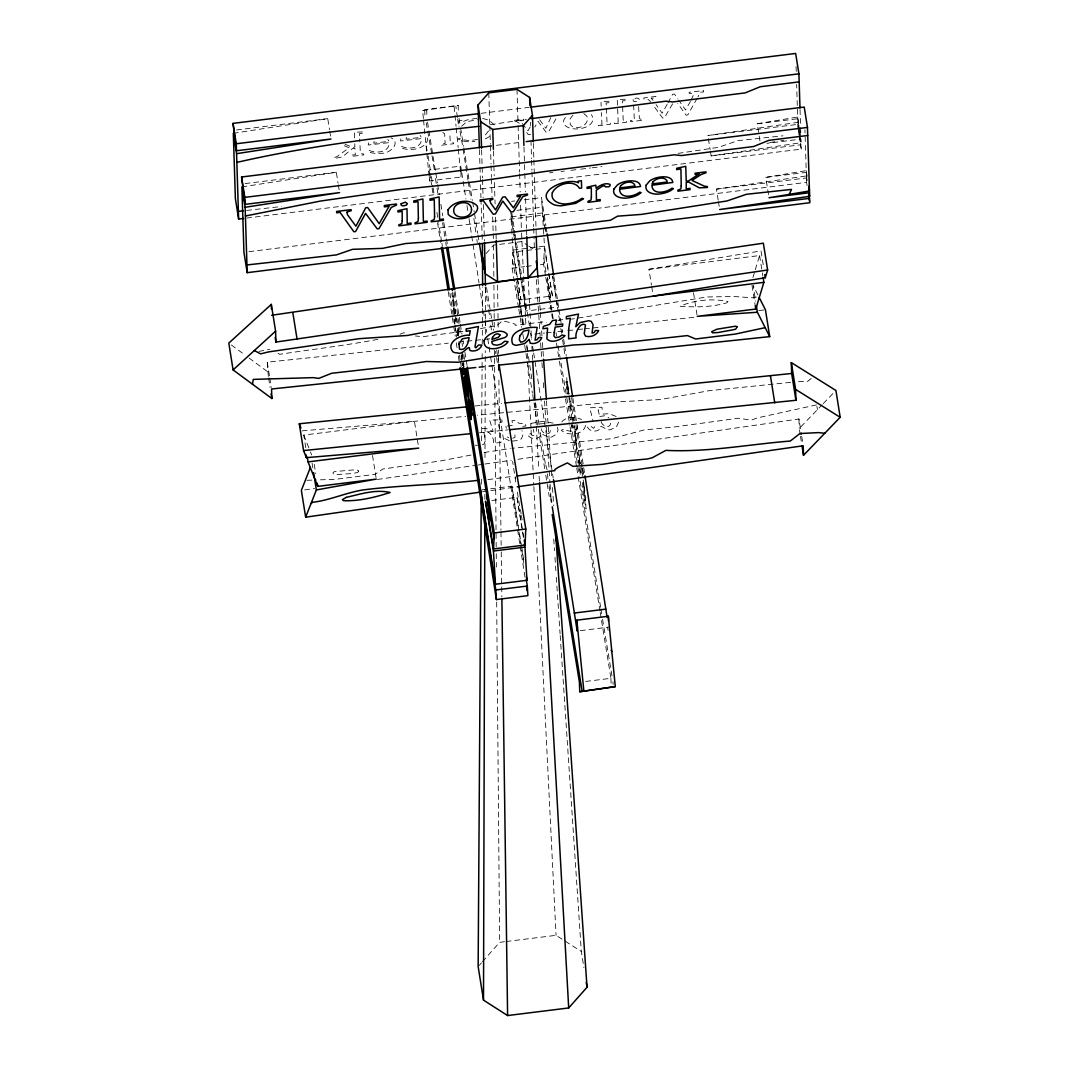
<?xml version="1.0" encoding="UTF-8"?>
<svg xmlns="http://www.w3.org/2000/svg" width="1069" height="1069" viewBox="0 0 1069 1069"><rect width="100%" height="100%" fill="white"/><g stroke="black" fill="none" stroke-linecap="round" stroke-linejoin="round"><path stroke-width="0.75" stroke-dasharray="5 3.75" d="M484.885 499.37L484.912 489.348M484.992 457.626L485.286 350.792M485.326 334.103L485.366 320.753M485.379 319.083L485.46 287.361M481.331 484.23L481.384 475.879M481.611 440.829L482.079 369.059M482.092 367.389L482.199 350.699M482.253 344.031L482.373 324.001M482.386 322.33L482.627 287.28M518.532 307.591L512.118 268.159L512.879 252.164L544.375 248.249L552.419 295.939L520.924 299.854L517.316 278.474M545.497 275.735L543.627 264.243L544.375 248.249M585.505 425.409C583.741 435.23 567.626 436.366 561.292 430.206L564.552 428.95C567.893 431.956 574.547 432.09 577.126 428.068L577.434 425.943L571.274 426.05M610.613 423.097C610.225 429.644 601.072 425.662 600.952 420.772M368.551 142.885L368.204 145.023L389.196 142.605C389.544 152.413 376.248 153.655 369.46 150.462L368.043 151.277L370.702 152.533A16.73 8.712 -9.1 0 0 381.098 153.255C389.009 154.23 401.784 143.259 391 137.727M400.862 138.863L400.514 141.001L421.507 138.582C421.854 148.404 408.558 149.647 401.77 146.44L400.354 147.255L403.013 148.524A16.73 8.712 -9.1 0 0 413.409 149.232C420.023 149.313 432.157 142.551 425.649 135.188M618.617 422.135L616.572 426.691A7.229 3.768 -9.1 0 1 612.109 428.803C607.646 433.266 598.774 421.533 600.003 428.816C596.783 432.397 589.58 431.756 587.509 427.092L590.716 426.197L593.616 428.308L594.471 427.293L593.776 424.152M374.123 141.375L373.776 143.193L388.982 141.295L387.847 139.411M406.434 137.367L406.086 139.17L421.293 137.286L420.157 135.402M752.923 277.539L754.834 271.259M755.302 269.682L759.605 255.544L648.936 269.308L651.449 285.076M561.773 421.881C566.102 416.362 575.656 416.696 581.589 419.529M691.109 100.112L693.674 94.406L692.632 93.364L689.158 93.35L689.117 92.308L703.616 90.518L703.656 91.894L700.315 92.255L697.95 96.851M667.911 102.958L672.615 94.299L674.512 94.059L677.906 98.963M690.427 101.381L685.55 109.933L678.721 100.152M667.136 104.334L662.139 113.22L656.099 104.615M697.162 98.241L687.795 114.931L686.071 115.158L677.799 103.493M555.907 118.966L548.477 132.035L546.206 132.315L538.081 121.372L534.781 127.091M488.533 130.952L484.551 135.937M530.237 126.85L527.966 130.752L520.122 120.85L523.583 120.516L523.543 119.22L513.16 120.516L513.2 121.465L516.3 121.452L519.293 123.202M672.601 103.813L664.437 117.844L662.646 118.071L654.575 107.141M461.634 126.262L466.725 121.692L477.469 119.728M565.434 117.47L563.978 119.581A17.719 9.233 -9.1 0 0 565.701 125.942C573.612 132.85 598.894 127.385 591.438 114.61M486.048 253.594L493.557 245.108L521.766 241.607L527.378 245.202M479.233 965.374L481.371 962.955M482.453 961.739L499.637 942.337L504.474 941.736M800.24 434.789L799.238 428.482L822.168 404.737M823.304 403.547L835.918 390.479M572.957 115.064L570.111 118.913L570.245 124.445C575.282 131.981 590.716 125.233 586.801 116.133L583.781 113.514M811.224 378.479L807.643 381.392L796.712 381.727M489.415 136.551L487.517 137.727A19.242 10.022 -9.1 0 1 485.366 138.81M482.36 444.811L484.043 443.956L485.192 441.163L483.829 431.756C489.602 429.885 494.426 438.196 493.517 443.301L501.04 442.366L500.386 432.758L497.994 422.415L502.109 422.001L501.802 419.663L489.669 420.237C496.591 442.125 492.114 424.38 479.754 429.404M399.953 334.29L403.828 332.74L406.674 333.408M423.404 118.565L422.602 110.575L426.678 109.359L458.187 105.443L458.441 113.367M422.602 110.575L458.187 105.443M599.736 416.469L604.854 415.747L608.862 417.738M512.706 438.263L514.977 437.395L514.884 432.357M816.489 404.897L757.066 417.966L751.387 420.117L738.305 418.246L673.777 427.039L643.738 430.019L612.136 438.637L511.931 448.312M539.805 423.858L545.297 423.565M477.536 139.304L473.326 140.146A17.652 9.193 -9.1 0 1 462.209 139.424L459.443 138.235L457.906 139.09L465.95 141.696L474.93 141.589M756.344 297.048L752.563 297.797L734.015 296.514L707.01 296.968L571.501 319.137M258.912 351.407L269.789 349.256M471.041 455.047L440.04 461.046L382.943 468.97L375.019 474.382L335.385 479.313L317.974 479.914M484.097 452.521L510.287 448.499M557.978 320.419L562.815 319.524M480.409 328.611L497.032 325.591L502.377 320.78L511.81 322.918L515.151 324.241L515.218 325.323L542.304 321.983L546.566 322.544M377.865 339.341C345.34 345.568 312.495 349.256 279.797 354.307L276.564 352.636M678.067 153.375L718.542 147.335L737.824 140.68L782.936 135.816M759.965 141.014L757.213 123.777L797.661 117.015L796.632 84.411M769.8 142.591L776.014 141.549M780.691 140.761L783.804 140.239M768.517 194.625L765.765 177.387L806.213 170.626L805.091 134.761M648.936 269.308L761.008 250.934L763.774 268.279M233.323 133.304L327.755 118.646L329.506 129.616M241.888 186.915L336.307 172.256L338.058 183.227M490.377 124.659L526.322 119.367M757.213 123.777L797.715 118.739L797.835 122.347L707.878 135.536L797.888 124.351L801.282 149.112L246.912 218.023M710.377 151.21L711.126 155.914L801.082 142.712L800.962 139.104L766.941 143.34M718.181 200.117L716.43 189.146L806.387 175.944L806.267 172.35L765.765 177.387M304.678 489.896L314.593 488.48M377.41 479.46L476.587 465.229M478.244 464.988L483.201 464.28M484.858 464.04L511.303 460.245M517.917 459.296L798.944 418.968L801.456 434.736M482.52 491.793L489.134 490.845M490.791 490.604L515.592 487.05M236.49 129.99L327.755 118.646M481.184 113.314L529.168 107.354M530.652 134.253L528.273 134.547L525.28 130.765M496.417 145.317L521.244 142.244M245.055 183.601L336.307 172.256M426.878 153.749L429.564 180.928L461.073 177.013L460.833 169.236M711.126 155.914L801.149 144.716M511.597 201.346L514.75 200.959M524.198 199.783L541.529 197.618L545.898 225.599M516.915 210.352L542.117 207.226L541.529 197.618M716.43 189.146L806.454 177.962L807.202 182.665M517.329 277.365L512.973 250.066L510.955 216.873L542.464 212.958L545.564 232.441M248.903 251.683L806.587 182.345L806.454 177.962M512.973 250.066L544.482 246.151L542.464 212.958M512.118 268.159L524.719 266.595M526.295 266.395L534.166 265.419M540.473 264.631L543.627 264.243M525.467 307.778L525.988 311.026L557.483 307.11L559.795 321.916M305.787 447.697L303.77 435.083L414.438 421.32L465.71 416.349M507.361 425.996L513.24 425.262L511.917 420.718L515.859 420.224L519.013 423.297L525.347 423.752L525.948 425.956L522.808 426.331M481.999 489.869L511.931 486.154L521.258 544.589M491.793 500.466L516.995 497.326L523.93 538.442M580.333 630.67L608.689 627.142M585.732 681.434L610.933 678.307L601.312 619.151M506.091 941.535L556.04 935.322L581.322 951.49L583.915 967.752M549.613 172.844L552.887 172.456M561.065 171.481L564.338 171.093M570.886 170.318L579.064 169.343M580.694 169.156L590.516 167.98M592.146 167.793L601.967 166.617M487.932 479.607L513.788 476.226M246.672 210.419L281.468 206.517M268.332 376.435L267.277 362.191L448.285 343.162M458.24 342.12L483.148 339.501M484.805 339.327L489.789 338.793M534.634 334.089L544.589 333.034M546.246 332.86L551.23 332.339M557.871 331.644L566.182 330.762M567.839 330.588L576.138 329.72M577.808 329.546L582.779 329.025M584.449 328.851L695.705 317.146M758.803 310.518L763.787 309.997M790.619 382.355L708.988 390.719L660.669 399.512L611.281 402.251L477.295 415.226M475.144 405.979L501.695 403.294M479.433 432.785L507.628 429.925M476.974 118.285L467.514 119.835L461.808 122L462.049 120.262L458.828 120.65L459.015 126.503M462.917 331.35L422.709 336.708L415.373 335.973M302.086 430.847L414.438 421.32L418.714 448.125M512.318 441.056L517.583 440.575L521.512 438.798L522.861 434.949L522.06 430.727M306.897 480.302L316.397 479.968M475.344 445.132L477.389 445.452M482.667 118.432L489.308 120.289L494.172 124.966M509.298 440.682L504.394 438.33L507.361 436.967L508.644 437.755M553.101 423.083L542.611 421.36L531.52 423.297L532.041 424.887M345.087 144.262L352.489 147.388L354.868 147.094L354.654 140.467M344.352 145.772L349.082 147.776L337.149 156.502L334.196 157.624L334.223 158.573L342.307 156.902L352.463 148.564L354.908 148.324L355.349 154.751L351.527 155.125L351.567 156.421L363.727 154.911L363.701 153.963L361.242 153.829L360.32 152.773L359.718 138.93M575.269 420.705L574.441 420.17A4.343 2.258 -9.1 0 0 571.046 419.783L568.695 420.919L569.069 422.669M528.781 246.097L534.393 249.692L533.979 236.449M442.82 132.516L444.637 133.719L445.132 143.58L441.363 143.954L441.403 145.25L453.63 143.727L453.603 142.792L451.145 142.645L450.209 141.589L449.742 132.195M616.145 416.482L609.143 413.703L599.188 414.291L598.119 409.975L602.235 409.547L601.927 407.222L589.727 407.797L593.095 421.012M231.318 344.953L245.148 355.149M249.104 358.075L267.571 371.705M653.106 100.392L651.195 98.321L655.965 97.827L655.925 96.437L643.819 97.947L643.845 98.989L648.188 99.404L650.647 101.836M539.685 119.808L545.845 128.32L550.762 117.617M426.09 145.758L427.881 154.484M541.248 428.789C542.384 435.751 553.542 435.631 549.372 427.493M460.044 131.447L462.423 144.743M512.492 260.155L515.779 277.299M757.908 294.924L753.097 285.45L755.623 301.217M303.77 435.083L309.85 450.383M310.451 451.92L311.667 454.98M816.85 406.434L817.585 409.48M557.43 427.253L558.045 429.952L556.922 433.52A7.536 3.929 -9.1 0 1 553.501 435.831C548.891 441.003 539.083 429.324 540.246 436.246C536.985 439.84 529.743 439.159 527.565 434.548L530.732 433.653L532.188 435.324L534.406 435.43L533.364 429.27M456.73 317.974L457.639 322.825M547.074 469.732L545.511 464.026L545.537 465.095L539.751 429.137M491.406 330.054L490.484 323.306M505.891 426.17L506.318 428.268M463.679 364.957L464.093 367.161M539.083 424.714L535.569 402.853M611.976 675.902L602.475 618.724M426.197 122.735L431.729 154.163M432.01 155.74L434.402 170.399M462.556 353.799L463.452 359.946M520.042 304.304L516.755 286.813L519.908 307.805M462.356 363.781L462.677 365.651L462.543 362.752M520.175 309.369L521.512 317.199M512.879 252.164L517.035 276.831M516.514 281.695L522.407 316.878M520.403 509.619L521.151 514.015M521.405 515.485L522.14 519.881M441.617 241.634L438.731 223.849M441.885 243.238L442.432 246.445M521.779 318.762L523.195 326.245L520.296 305.921M454.365 313.605L452.868 295.886L454.539 314.593M574.694 426.491L577.888 457.519L574.467 437.234L574.187 424.994M572.329 424.513L573.091 428.241L572.73 416.082L573.372 420.104L573.225 417.391L570.579 400.848L571.875 421.52M485.166 287.32L488.119 306.456M467.981 180.1L462.917 147.976M519.547 505.744L517.302 491.713M583.246 479.954L583.968 484.564M556 332.606L556.535 335.907M558.125 345.795L570.793 421.721M545.765 277.379L550.041 303.676M550.308 305.32L552.432 318.468M556.441 343.109L559.114 359.545M559.381 361.188L565.26 397.334M565.528 398.978L569.804 425.262M570.071 426.905L576.472 466.338M576.739 467.981L599.976 610.933M600.243 612.577L601.045 617.508M518.799 309.235L521.739 327.314M522.808 333.875L523.61 338.806M524.665 345.381L525.734 351.955M526.001 353.598L527.605 363.46M527.872 365.104L532.415 393.031M532.683 394.675L533.752 401.249M534.019 402.893L538.028 427.533M538.295 429.177L544.709 468.61M545.778 475.184L549.239 496.55M459.029 118.245L460.365 126.463M460.632 128.106L463.558 146.186M463.826 147.816L472.378 200.397M472.645 202.041L474.248 211.903M474.516 213.546L477.723 233.269M477.99 234.913L479.059 241.474M486.529 287.481L491.606 318.709M491.874 320.353L493.477 330.214M496.684 349.924L498.822 363.072M427.52 122.16L435.524 171.454M435.791 173.098L437.395 182.959M437.662 184.603L439.265 194.464M440.869 204.313L442.74 215.818M443.809 222.392L446.214 237.184M446.481 238.828L447.55 245.402M455.033 291.409L460.098 322.624M460.365 324.268L461.968 334.129M463.037 340.69L463.572 343.977M464.908 352.195L465.977 358.77M466.244 360.413L467.046 365.344M600.618 607.232L579.438 476.827M600.885 608.876L601.941 615.437M435.444 178.456L436.767 186.661M437.034 188.304L438.09 194.879M442.593 222.78L445.466 240.846M797.661 117.015L799.158 126.409M799.412 127.986L800.414 134.253M806.213 170.626L807.215 176.893M797.715 118.739L799.465 129.71M799.719 131.273L800.721 137.54M806.267 172.35L807.028 177.053M797.835 122.347L799.826 134.881M800.08 136.444L801.082 142.712M806.387 175.944L807.135 180.648M798.276 130.311L799.024 135.001M799.278 136.578L801.282 149.112M806.587 182.345L807.082 185.485M801.71 436.312L802.966 444.196M800.494 436.366L801.75 444.25M759.605 255.544L762.117 271.312M762.371 272.889L762.878 276.043M751.988 285.41L755.262 305.908M708.373 138.676L710.123 149.647M718.435 201.68L719.183 206.384M693.487 292.692L697.001 314.767M651.702 286.652L652.959 294.536M552.566 276.27L556.201 298.999L552.7 276.002M556.455 300.616L557.483 307.11L556.481 300.563M544.482 246.151L548.584 271.847M548.838 273.45L552.419 295.939M553.181 318.669L546.673 277.152M510.955 216.873L525.213 306.162M517.583 278.982L520.924 299.854M516.995 497.326L523.663 539.083M521.525 546.219L523.85 560.824M461.514 171.04L460.726 166.123L429.23 170.038L429.564 180.928M461.781 172.67L465.924 198.954M429.751 173.312L431.582 184.777M329.746 131.18L330.749 137.447M338.312 184.79L339.314 191.057M372.506 455.461L376.034 477.536M314.246 464.307L315.756 473.767M312.095 463.131L312.843 467.861M267.277 362.191L269.548 376.382M269.789 377.958L271.299 387.419M268.586 378.012L270.096 387.472M571.046 423.337L579.198 475.197M522.674 318.495L523.904 326.486M515.766 481.945L513.32 466.071M462.008 343.109L462.516 346.343M463.799 354.44L465.068 362.525M546.152 227.256L546.927 232.187M553.876 276.63L558.753 307.912M559.02 309.556L561.078 322.718M562.107 329.305L562.615 332.593M563.644 339.18L564.419 344.124M564.673 345.768L566.209 355.643M572.904 398.43L584.73 474.155M607.606 627.169L608.114 630.429M560.824 328.504L561.586 333.434M562.615 340.009L564.913 354.814M571.568 397.588L575.67 423.899M575.924 425.556L582.324 466.672M582.578 468.316L584.115 478.19M511.824 213.065L514.911 232.815M515.164 234.458L529.569 326.633M530.598 333.221L531.627 339.808M532.656 346.383L533.418 351.327M533.685 352.97L553.221 478.07M531.841 378.907L527.899 353.037M466.953 205.542L467.981 212.116M469.01 218.704L479.032 282.897M479.3 284.541L483.148 309.235M483.402 310.879L484.698 319.11M484.952 320.753L486.756 332.285M487.785 338.86L488.814 345.447M489.067 347.091L490.35 355.322M490.604 356.966L519.922 544.615M520.175 546.259L525.066 577.541M445.72 242.489L446.227 245.776M428.121 156.007L431.074 174.902M431.328 176.532L432.865 186.313M433.119 187.944L434.388 196.108M436.94 212.424L438.477 222.218M454.579 323.934L449.661 291.449M454.833 325.577L456.623 337.082M459.443 355.189L460.204 360.119M460.458 361.763L461.233 366.694M432.103 188.05L433.386 196.282M437.502 222.619L440.588 242.369M448.299 291.757L455.247 336.2M456.276 342.775L457.051 347.719M458.334 355.95L459.363 362.538M542.117 207.226L544.883 225.238M545.137 226.882L545.898 231.786M510.608 211.141L513.374 229.154M513.628 230.797L514.643 237.345M514.897 238.975L524.719 302.848M524.973 304.478L525.988 311.026M511.931 486.154L518.732 530.358M518.986 532.001L520.75 543.466M521.766 550.014L523.783 563.109M454.205 292.652L457.973 317.092M458.227 318.722L460.485 333.381M583.233 474.409L582.177 467.153M550.254 297.396L547.555 277.646L550.923 299.427M549.052 485.834L550.776 497.205M488.613 309.716L489.976 318.656M468.249 181.703L470.921 199.235M454.111 313.752L451.866 293.2M454.886 324.107L454.766 319.03M638.581 106.659L639.369 118.084L640.291 119.14L642.75 119.274L642.776 120.222L630.616 121.732L630.576 120.436L634.345 120.062L633.636 105.216M580.28 474.355L579.278 467.193M526.923 346.556L527.658 351.42M512.612 461.434L513.08 464.521M495.481 351.313L495.856 353.839M496.591 357.607L497.499 363.594M579.679 468.115L580.427 472.231L580.106 467.18M567.465 394.02L566.102 381.62L567.064 389.036L566.757 377.624L568.962 394.194L568.561 386.911M457.398 117.443L455.835 106.138M457.639 119.02L458.815 126.877M543.907 258.351L546.446 275.588M473.834 218.357L475.999 233.122M452.748 292.238L455.755 313.564M457.599 328.53L458.601 335.572M462.008 362.979L462.356 365.344M515.445 476.961L515.646 478.324M584.142 485.7L585.024 492.315M579.679 464.227L578.356 450.503L580.494 463.799M458.24 329.065L458.828 333.875M458.32 327.542L459.095 334.036M476.908 239.496L477.282 242.436M579.906 464.12L579.184 456.757L580.093 462.917M461.688 360.587L460.846 353.478M458.401 336.094L457.465 329.239L457.96 335.572M455.568 328.677L456.169 332.726L455.942 328.303M457.692 335.532L456.984 329.252M622.492 102.971L622.252 100.94L626.487 100.539L626.447 99.217L617.241 99.511L618.189 122.066L614.421 122.441L614.461 123.737L626.621 122.227L626.594 121.278L624.136 121.144L623.214 120.089L622.599 106.285M606.27 104.989L606.029 102.958L610.265 102.557L610.225 101.234L601.019 101.528L601.152 106.245M359.598 135.656L359.358 133.625L363.594 133.224L363.554 131.901L354.4 132.182L354.614 138.81M547.435 473.874L547.943 478.524M579.051 465.242L578.396 458.561L579.077 463.305M454.111 106.659L456.062 126.289M456.222 127.933L458.16 147.562M458.32 149.206L461.073 177.013M423.551 120.169L426.718 152.145M585.371 495.508L585.999 508.844L582.779 489.696L582.578 480.529M461.728 358.81L461.38 354.868M463.625 361.536L463.906 364.596M580.935 467.928L581.523 474.903M462.115 353.492L462.369 356.204L462.276 354.2M568.681 393.926L567.666 384.827L568.04 393.9M455.528 313.925L454.98 308.727L455.194 313.671M538.068 279.236L540.246 310.892M540.366 312.562L541.168 324.214M541.636 330.882L541.983 335.88M542.437 342.548L543.48 357.54M546.473 400.862L551.885 479.153M552.459 487.491L553.729 505.811M462.102 356.017L462.342 359.451M536.397 279.624L538.068 304.571M538.175 306.228L540.179 336.16M540.62 342.815L541.849 361.108M541.956 362.779L542.517 371.09M543.293 382.729L543.854 391.04M544.522 401.022L549.96 482.507M550.081 484.177L550.963 497.486M553.742 539.057L554.517 550.695M554.971 557.35L555.853 570.659M556.308 577.3L560.076 633.85M560.196 635.507L581.322 951.49M568.962 397.574L570.352 411.819L569.71 395.998M528.273 281.254L529.476 302.915M529.569 304.585L531.52 339.581M531.894 346.249L532.629 359.585M535.048 402.919L536.25 424.593M536.344 426.264L538.749 469.598M539.123 476.266L539.404 481.264M581.75 464.454L582.364 476.253M455.341 316.651L455.862 326.833M612.991 681.715L613.138 684.467M525.467 316.651L521.405 230.022M525.56 318.308L525.961 326.646M526.87 344.993L527.204 351.661M527.284 353.331L530.999 428.375M531.079 430.045L533.792 485.072M533.872 486.742L556.04 935.322M463.265 363.407L463.425 366.654M456.396 322.277L456.249 318.335M424.647 109.96L424.914 115.465M804.93 129.87L805.037 133.131M800.04 109.626L800.547 125.955M800.601 127.585L800.815 134.119M796.071 66.492L796.231 71.382M797.888 124.351L798.035 128.734M798.944 418.968L799.238 428.482M606.377 108.29L606.992 122.107L607.927 123.162L610.386 123.296L610.412 124.245L598.252 125.754L598.212 124.458L601.967 124.084L601.339 112.539M610.933 678.307L611.227 687.821M533.351 143.446L533.819 158.346M533.872 160.003L536.21 234.472M530.398 122.254L530.505 125.554M530.972 140.453L531.534 158.653M531.587 160.31L531.908 170.238M531.961 171.895L533.672 226.521M533.725 228.165L533.925 234.792M523.984 147.161L524.759 171.989M524.812 173.646L525.387 191.859M525.601 198.473L526.536 228.272M526.589 229.915L526.736 234.886M516.982 89.342L518.077 124.098M518.118 125.754L519.574 172.096M519.628 173.753L520.202 191.952M520.616 205.195L521.351 228.365M493.437 150.97L493.851 164.212M493.905 165.855L494.212 175.797M494.412 182.411L495.094 203.925M495.508 217.167L495.976 232.067M496.029 233.723L496.19 238.681M488.774 92.843L489.762 124.285M489.816 125.942L490.39 144.155M490.444 145.812L491.018 164.011M491.072 165.668L491.433 177.254M491.486 178.911L492.061 197.11M492.675 216.98L493.143 231.866M493.197 233.523L493.41 240.151M481.598 149.887L482.48 178.015M482.533 179.672L483.108 197.885M483.308 204.5L484.457 240.913M479.433 149.66L480.943 197.658M480.997 199.302L482.346 242.342M426.678 109.359L426.932 117.296M497.579 285.049L497.887 306.736M497.98 313.404L498.207 330.08M498.475 350.097L498.528 353.438M498.542 355.095L498.662 363.433M498.889 380.11L500.947 530.224M500.973 531.881L501.147 545.23M501.241 551.898L501.855 596.93M493.557 245.108L493.838 276.804M493.918 285.142L494.145 311.827M494.159 313.498L494.306 330.174M494.479 350.191L494.533 356.872M494.546 358.529L496.19 547.021M496.257 553.689L496.363 567.038M496.671 602.061L499.637 942.337M576.872 449.474L575.242 431.529L576.872 449.474M585.09 500.786L583.38 482.587L585.09 500.786M633.155 99.551L633.222 100.98L635.053 101.782L638.46 100.954L639.382 99.511L638.38 98.308L636.095 98.014L633.155 99.551M358.703 471.108L357.714 472.471L352.316 473.527L337.39 474.516L334.65 474.556L333.221 473.834L333.06 472.445L334.637 471.563L353.331 469.932L357.741 470.186L358.703 471.108M727.882 301.485L726.826 302.834C712.088 307.191 695.478 307.364 680.125 306.242C694.676 299.814 712.435 298.345 727.882 301.485"/><path stroke-width="1.5" d="M555.693 534.126L587.028 987.275L568.695 1007.96L507.601 1015.55L483.509 1000.143L484.805 524.398M485.46 285.704L484.511 242.569M481.237 497.579L478.15 966.59L483.509 1000.143M482.627 285.61L482.4 243.999M499.089 364.716L525.801 529.021L525.039 545.016L493.544 548.932L494.292 532.937L467.313 366.988M451.759 288.844L452.481 290.621M252.471 384.212L253.259 379.388L313.03 377.638L318.803 378.373L331.671 373.268L396.252 365.999L426.237 361.522L458.133 362.257L520.389 352.142L572.944 345.046L630.296 341.866L687.447 335.586L695.638 338.993L735.285 334.076L765.177 327.648M499.049 365.077L769.72 336.628L757.386 312.255L697.255 316.344L755.77 309.061L763.881 282.35L763.132 277.619M254.342 350.538L260.569 353.866L268.386 351.942L359.037 338.686L407.53 335.452L456.704 325.938L653.212 296.113L765.284 277.74L767.636 270.003L763.346 243.197L271.66 315.261M310.398 467.434L301.364 490.377L305.654 517.182L480.876 492.034M305.654 517.182L316.371 489.936L313.605 472.592M789.243 194.371L791.501 189.427L746.389 194.291L727.094 200.932L641.427 214.401L617.508 216.179L610.519 220.227L441.697 240.832L405.498 243.545L382.622 248.369L352.583 249.318L336.414 254.903L246.952 264.965M479.38 148.003L478.03 104.962L488.774 92.843L516.982 89.342L529.609 97.426L532.469 115.318L533.297 141.789M478.03 104.962L480.716 121.746L492.756 129.456L523.302 125.648L532.469 115.318M482.814 257.228L485.5 274.011L497.539 281.722L528.086 277.913L537.253 267.584L536.264 236.129M802.004 445.826L803.514 455.287L840.194 417.284L835.918 390.479L791.314 362.591L791.661 373.482L795.937 400.287L509.298 429.765M767.636 270.003L275.936 342.067L275.588 331.176L271.312 304.371L228.806 343.096L233.082 369.901L271.86 398.51L271.553 388.996L475.799 367.522M233.082 369.901L275.588 331.176M311.012 503.566L312.616 502.31C329.733 500.265 345.835 492.742 362.832 489.963C401.383 485.072 440.321 484.791 478.912 480.235M552.179 514.617L579.425 682.222L579.732 691.737L615.303 686.605L608.341 616.252L576.846 620.167L577.18 631.057L553.475 479.714M615.303 686.605L579.732 691.737M236.85 162.394C316.531 144.088 397.828 135.255 478.925 126.342M245.402 216.005L320.379 201.079L400.594 189.534L474.422 181.864L544.682 171.534L674.352 154.818L681.327 155.54L753.698 146.506L768.811 140.346L807.723 135.482M316.371 489.936L376.275 479.112L317.774 486.382L308.046 461.888L307.297 457.158M526.202 141.616L804.222 107.06L807.469 127.425L809.474 190.99L769.012 197.752L809.527 192.714L808.779 188.024M243.598 218.437L238.628 219.051L236.583 153.682L331.002 139.01L236.49 150.769L233.015 123.389L795.657 53.45L798.917 73.828L799.986 107.996M808.698 192.059L809.834 202.722L247.193 272.662L245.135 207.292L339.554 192.62L245.042 204.379L241.567 177L491.459 145.945M531.226 118.646L665.787 101.208L672.775 101.929L745.133 92.909L760.259 86.736L799.171 81.872M809.527 192.714L809.634 196.322L719.678 209.524L809.701 198.326M517.236 486.809L803.22 445.773L803.514 455.287M236.49 150.769L236.262 143.767L477.87 113.728M530.825 107.154L798.917 73.828M245.042 204.379L244.828 197.377L807.469 127.425M653.212 296.113L763.881 282.35M505.009 402.96L791.661 373.482M308.046 461.888L418.714 448.125L306.362 457.652L303.556 450.57L299.28 423.765L466.859 406.821M494.292 532.937L525.801 529.021M524.946 547.114L526.964 580.307L495.455 584.222L493.437 551.029L524.946 547.114L524.438 543.894M527.311 586.039L527.886 595.647L496.39 599.562L495.802 589.954L527.311 586.039L526.295 579.492M574.307 613.045L605.816 609.13L607.125 617.321M238.387 211.355L243.358 210.793M479.126 367.175L484.11 366.654M489.094 366.132L494.065 365.598M303.556 450.57L471.135 433.626M517.049 476.012L554.891 470.601L554.891 469.505L558.138 467.367L567.358 462.904L572.957 466.365L602.515 464.36L620.661 461.407L647.4 458.975L652.277 457.759L665.893 450.37C707.491 452.454 748.888 444.343 790.298 441.043L799.906 433.546L818.654 432.598L824.734 433.306M791.314 362.591L795.59 389.397L840.194 417.284M611.121 650.313L611.829 651.422M759.271 297.636L765.444 309.823L769.72 336.628M299.28 423.765L300.964 428.014M524.211 540.086L525.039 545.016M442.7 248.035L449.421 289.833M493.544 548.932L485.5 501.241L493.437 551.029M552.259 506.826L582.084 691.042M462.717 367.683L463.839 374.23L463.505 368.03M479.326 243.117L483.602 269.415M447.817 247.046L454.766 289.766M808.725 186.287L809.474 190.99M808.632 190.055L809.634 196.322M808.592 194.879L809.594 201.159M764.776 274.586L765.284 277.74M770.482 376.114L774.758 402.919M756.371 305.948L757.386 312.255M755.262 305.908L755.77 309.061M536.21 261.077L536.999 265.954M526.442 577.06L526.964 580.307M586.253 982.398L587.028 987.275M468.957 402.986L469.759 417.859L468.075 406.621L467.968 404.069L468.529 407.663L467.567 385.361L471.162 419.556L470.854 408.144L471.817 415.56L469.892 400.327L470.253 412.353L469.545 406.754M461.487 368.337L495.455 584.222M292.826 312.629L297.115 339.434M317.266 483.228L317.774 486.382M305.868 454.499L306.362 457.652M275.174 337.336L275.936 342.067M233.015 123.389L236.262 143.767M241.567 177L244.828 197.377M236.583 153.682L233.323 133.304L235.38 198.687L238.628 219.051M245.135 207.292L241.888 186.915L243.932 252.297L247.193 272.662M271.098 393.78L271.86 398.51M466.097 368.992L494.012 538.829M547.181 233.83L553.622 274.987M566.476 357.287L572.65 396.786M584.984 475.799L605.816 609.13M526.603 587.415L527.124 590.703M446.495 247.42L453.697 289.392M441.363 247.313L448.045 290.113M460.124 367.469L496.39 599.562M480.422 490.07L495.802 589.954M551.016 498.822L551.51 502.056M576.846 620.167L583.808 690.521M537.253 267.584L537.948 277.579M543.587 359.211L546.353 399.191M555.118 525.801L555.346 529.128M532.723 361.255L534.861 399.592M539.498 482.934L568.695 1007.96M466.338 390.091L466.645 395.784L464.694 379.789L464.547 377.076L465.189 381.098L464.815 368.939L467.22 386.016L465.763 376.635L467.327 396.332L467.22 393.9M795.59 389.397L795.937 400.287M608.341 616.252L608.488 620.915M529.609 97.426L529.877 105.697M523.302 125.648L523.93 145.518M526.79 236.543L528.086 277.913M492.756 129.456L493.384 149.313M496.243 240.338L497.539 281.722M480.716 121.746L481.544 148.23M271.312 304.371L271.459 309.035M498.688 365.104L498.755 370.115M501.882 598.6L507.601 1015.55M681.22 185.939L680.9 188.866L677.88 190.215L677.906 191.164L690.066 189.654L690.026 188.358L686.218 188.932L686.258 182.438L688.69 182.064L699.286 187.837L707.411 187.489L707.384 186.54L704.377 186.166L691.99 180.461L701.264 174.407L705.994 172.804L705.968 171.855L695.117 173.205L695.157 174.461L699.206 173.859L688.596 180.915L686.218 181.209L685.75 166.296L676.65 168.287L676.69 169.61L680.926 168.955L681.22 185.939M568.668 329.118L568.614 338.833L576.138 337.898C574.547 333.127 580.414 321.261 585.465 324.976L584.262 333.702L585.585 336.187C590.435 337.577 596.582 335.372 598.68 330.575L595.486 330.468L594.19 332.472L592.079 333.154L593.068 324.655L591.197 321.368L588.925 320.687L580.2 322.517L575.79 326.713L578.516 314.059L566.436 316.491L566.276 318.883L570.392 318.281L568.668 329.118M402.225 220.628L401.85 223.555L398.831 224.904L398.857 225.853L411.017 224.343L410.977 223.047L407.222 223.608L406.995 208.709L397.909 210.687L397.949 212.009L402.171 211.355L402.225 220.628M418.38 218.61L418.006 221.55L414.986 222.9L415.013 223.849L427.172 222.325L427.132 221.042L423.377 221.604L422.91 198.981L413.756 200.972L413.797 202.295L418.019 201.64L418.38 218.61M434.589 216.606L434.228 219.533L431.195 220.882L431.221 221.831L443.394 220.321L443.354 219.025L439.6 219.586L439.118 196.963L429.965 198.954L430.005 200.277L434.241 199.622L434.589 216.606M591.384 197.11L591.01 200.037L587.977 201.386L588.017 202.335L600.23 200.812L600.19 199.529L596.435 200.09L596.302 190.175L602.395 186.18L604.666 185.685L605.361 186.861L608.729 186.821L610.158 185.752L610.011 184.403C605.348 182.358 599.816 185.351 596.195 188.318L595.794 185.231L587.055 187.182L587.095 188.465L591.331 187.85L591.384 197.11M737.156 326.686L735.713 329.172L732.987 329.8L718.114 332.526L712.702 332.82L711.633 331.711L716.885 329.212L735.539 326.192L737.156 326.686M466.325 328.945L466.151 331.323L470.266 330.722L469.465 335.278C461.073 334.223 445.105 342.508 453.002 351.888A7.229 3.768 -9.1 0 0 457.559 352.877C462.69 356.097 470.213 342.294 469.572 349.884L470.48 350.659C474.943 351.928 480.288 349.63 481.865 345.087L478.618 344.993L475.879 347.799L474.97 347.011L478.458 326.499L466.325 328.945M529.168 339.434L530.237 343.229C534.754 344.485 540.139 342.16 541.796 337.644L538.616 337.537L537.279 339.554L535.061 340.209L537.173 327.461C527.578 326.446 507.641 330.882 512.612 343.884A7.536 3.929 -9.1 0 0 516.14 345.34L524.705 343.603L529.168 339.434M554.25 332.325L553.902 335.947L555.359 337.684L559.354 336.922L562.013 335.038L565.033 335.653C560.851 339.835 551.631 344.018 546.874 338.9L547.582 328.103L542.878 328.717L543.333 326.379L549.586 324.361L552.526 320.526L556.468 320.045L555.439 324.882L562.788 323.96L562.494 326.152L555.158 327.127L554.25 332.325M458.989 343.951L459.523 349.122C465.843 351.447 468.623 342.214 469.064 337.577L462.302 338.833L458.989 343.951M519.734 336.04L519.334 339.782L520.71 342.174C526.429 342.147 528.42 334.691 528.995 330.067L523.529 331.123L519.734 336.04M552.366 192.714C549.773 201.694 561.399 205.114 568.24 203.658A17.652 9.193 -9.1 0 0 579.238 200.197L581.897 198.313L583.474 198.794L575.656 203.364L561.185 205.809A19.242 10.022 -9.1 0 1 554.009 204.767C530.518 193.101 566.263 176.719 578.543 182.799L578.182 181.129L581.402 180.728L581.643 188.037L579.492 188.304C573.853 178.804 556.428 183.815 552.366 192.714M484.083 340.704C482.894 353.158 503.619 349.216 508.069 341.679L504.755 341.252L501.294 344.044L497.205 345.18L493.41 344.686L492.221 343.47L491.78 341.452L504.822 337.537A6.521 3.394 -9.1 0 0 507.254 334.45C502.109 327.314 487.023 333.154 484.083 340.704M471.536 209.444C471.67 220.334 450.29 219.546 454.151 207.934C457.225 201.025 471.175 200.344 471.536 209.444M448.045 209.858L448.178 214.375C455.287 221.724 468.863 219.025 475.692 212.437A17.719 9.233 -9.1 0 0 477.015 205.702C469.344 198.099 453.59 200.812 448.045 209.858M613.873 189.106C611.695 197.057 622.546 199.034 628.265 197.832A16.73 8.712 -9.1 0 0 638.527 194.558L641.093 192.634L639.636 192.179C634.184 196.576 620.033 199.556 619.552 189.266L640.531 186.474C639.917 180.755 632.661 180.447 628.211 181.008A14.325 7.47 -9.1 0 0 617.454 184.884L613.873 189.106M646.184 185.084C644.006 193.048 654.856 195.026 660.575 193.823A16.73 8.712 -9.1 0 0 670.838 190.536L673.403 188.625L671.947 188.171C666.495 192.567 652.344 195.533 651.863 185.258L672.842 182.452C672.227 176.732 664.971 176.438 660.522 177A14.325 7.47 -9.1 0 0 649.765 180.875L646.184 185.084M489.99 200.478L490.658 202.99L495.548 209.871L502.684 197.124L505.129 196.816L513.441 207.88L520.603 196.095L517.155 196.629L517.115 195.333L527.485 194.037L527.511 194.986L522.728 196.749L513.374 211.715L510.995 212.009L502.804 201.066L495.428 213.934L493.17 214.228L483.348 200.731L480.195 201.213L480.155 199.93L492.796 198.353L492.822 199.302L489.99 200.478M486.943 495.575L490.364 519.534L486.943 495.575M401.156 203.725L401.196 205.141L402.973 205.943L406.407 205.114L407.383 203.658L405.351 202.161L401.156 203.725M492.502 337.443L491.887 339.421L498.381 337.296L500.359 334.931L497.726 333.769A4.343 2.258 -9.1 0 0 494.399 334.985L492.502 337.443M346.971 212.116L347.398 214.602L355.897 226.227L365.732 207.76L367.642 207.52L379.214 223.702L389.143 206.21L384.372 206.905L384.332 205.515L396.439 204.005L396.465 205.048L391.281 207.426L379.014 228.632L377.223 228.86L365.545 213.386L355.589 231.545L353.866 231.759L340.022 212.343L336.682 212.825L336.641 211.435L351.126 209.644L351.166 210.673L346.971 212.116M620.688 185.779L619.699 187.93L634.892 186.033L634.438 184.336C631.031 180.126 623.895 182.465 620.688 185.779M652.999 181.77L652.01 183.908L667.203 182.024L666.749 180.314C663.341 176.118 656.206 178.456 652.999 181.77M346.289 497.366L342.387 499.611L343.537 500.693C359.024 501.308 375.286 497.285 390.078 492.502C375.607 489.054 360.373 494.145 346.289 497.366"/></g></svg>
